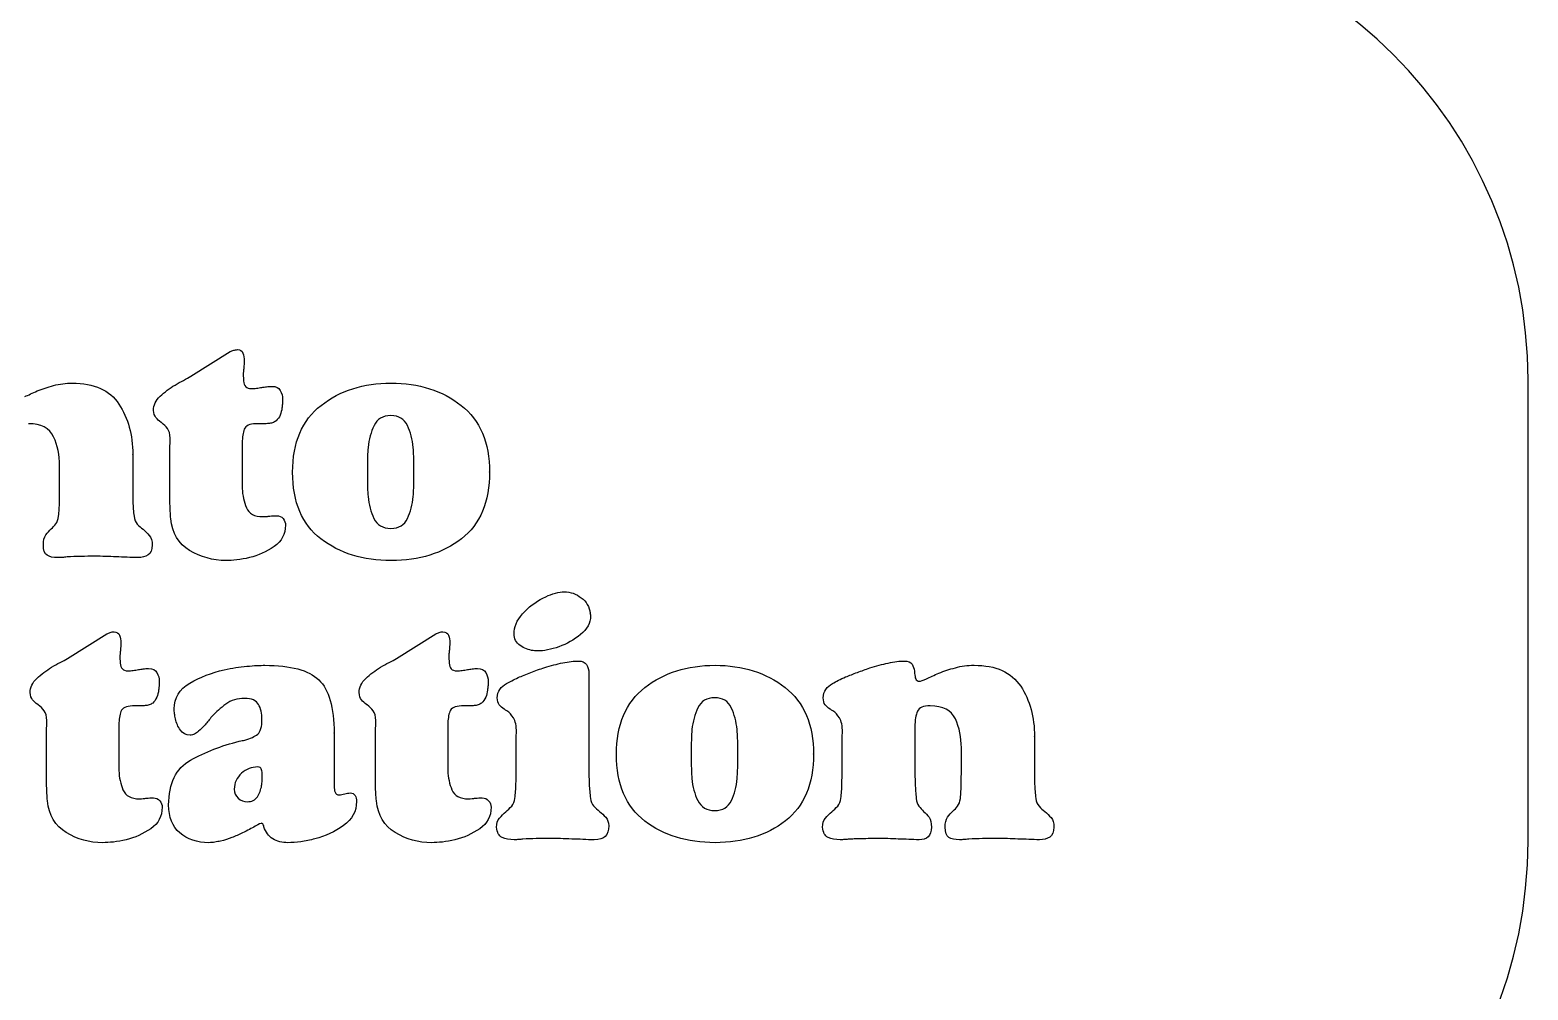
# Model space of a CAD drawing. Extents: x 1489 to 1914, y 371 to 1329.
# Drawn here: x 1694.5 to 1786.7, y 605.4 to 664.5 of the extents above; entities that cross this region are included whole.
import ezdxf

# ---------------------------------------------------------------- set-up
doc = ezdxf.new("R2010")
doc.units = 0
doc.layers.add('G0101', color=7, linetype='CONTINUOUS')

msp = doc.modelspace()

# ---------------------------------------------------------------- linework, layer by layer
at = {"layer": 'G0101', "color": 4}
for points in [[(1704.377057, 643.182884), (1706.797057, 644.702884)], [(1707.597057, 643.262884), (1707.597057, 643.171884)], [(1707.617057, 643.082884), (1707.617057, 642.992884), (1707.617057, 642.901884)], [(1710.017057, 641.762884), (1710.017057, 641.732884), (1710.017057, 641.702884)], [(1709.017057, 640.262884), (1708.877057, 640.262884), (1708.377057, 640.262884)], [(1703.077057, 636.234884), (1703.077057, 638.570884), (1703.097057, 639.369884)], [(1707.537057, 639.086884), (1707.537057, 636.594884), (1707.537057, 636.425884), (1707.537057, 636.276884)], [(1700.796857, 638.393584), (1700.796857, 636.329584)], [(1700.796857, 638.373584), (1700.796857, 638.393584)], [(1696.296858, 636.311584), (1696.296858, 637.675584)], [(1715.236657, 637.762784), (1715.236657, 636.822784)], [(1718.096657, 636.802784), (1718.096657, 637.302784), (1718.096657, 637.782784)], [(1722.756657, 637.282784), (1722.756657, 637.302784)], [(1703.077057, 636.214884), (1703.077057, 636.234884)], [(1728.946457, 628.613284), (1728.946457, 628.553284)], [(1728.946457, 628.593284), (1728.946457, 628.613284)], [(1728.966457, 628.513284), (1728.966457, 628.473284), (1728.966457, 628.433284)], [(1696.787058, 625.813784), (1699.207058, 627.333784)], [(1717.026757, 625.813784), (1719.446757, 627.333784)], [(1724.266457, 627.353284), (1724.266457, 627.403284), (1724.266457, 627.473284)], [(1725.706457, 626.273284), (1725.576457, 626.273284)], [(1700.007057, 625.893784), (1700.007057, 625.802784)], [(1700.027057, 625.713784), (1700.027057, 625.623784), (1700.027057, 625.532784)], [(1720.246757, 625.893784), (1720.246757, 625.802784)], [(1720.266757, 625.713784), (1720.266757, 625.623784), (1720.266757, 625.532784)], [(1748.906356, 625.033484), (1748.906356, 624.963484), (1748.906356, 624.893484)], [(1702.427057, 624.393784), (1702.427057, 624.363784), (1702.427057, 624.333784)], [(1722.666757, 624.393784), (1722.666757, 624.363784), (1722.666757, 624.333784)], [(1728.866457, 624.893284), (1728.866457, 618.961285)], [(1701.427057, 622.893784), (1701.287057, 622.893784), (1700.787057, 622.893784)], [(1721.666757, 622.893784), (1721.526757, 622.893784), (1721.026757, 622.893784)], [(1695.487058, 618.865785), (1695.487058, 621.201784), (1695.507058, 622.000784)], [(1699.947058, 621.717784), (1699.947058, 619.225785), (1699.947058, 619.056785), (1699.947058, 618.907785)], [(1715.726757, 618.865785), (1715.726757, 621.201784), (1715.746757, 622.000784)], [(1720.186757, 621.717784), (1720.186757, 619.225785), (1720.186757, 619.056785), (1720.186757, 618.907785)], [(1748.926356, 621.589484), (1748.926356, 621.028484), (1748.926356, 618.962485)], [(1713.186757, 621.233284), (1713.186757, 618.233285), (1713.186757, 617.953285)], [(1713.186757, 621.213284), (1713.186757, 621.233284)], [(1724.386457, 618.961285), (1724.386457, 621.046284), (1724.406457, 621.246284)], [(1738.026557, 619.433585), (1738.026557, 619.933585), (1738.026557, 620.413584)], [(1744.446356, 618.941485), (1744.446356, 621.046484), (1744.466356, 621.246484)], [(1756.286356, 621.024484), (1756.286356, 618.960485)], [(1756.286356, 621.004484), (1756.286356, 621.024484)], [(1735.166557, 620.393584), (1735.166557, 619.453585)], [(1742.686556, 619.913585), (1742.686556, 619.933585)], [(1751.786356, 618.942485), (1751.786356, 620.306484)], [(1695.487058, 618.845785), (1695.487058, 618.865785)], [(1708.766757, 618.593285), (1708.766757, 618.693285), (1708.766757, 618.753285)], [(1708.766757, 618.573285), (1708.766757, 618.593285)], [(1715.726757, 618.845785), (1715.726757, 618.865785)], [(1724.386457, 618.941285), (1724.386457, 618.961285)]]:
    msp.add_lwpolyline(points, dxfattribs=at)
at = {"layer": 'G0101', "color": 1}
msp.add_lwpolyline([(1786.656555, 614.576385), (1786.656555, 642.959384)], dxfattribs=at)
for points in [[(1786.656555, 642.959384), (1786.656555, 658.604384), (1773.973556, 671.287383), (1758.328556, 671.287383)], [(1758.328556, 586.248385), (1773.973556, 586.248385), (1786.656555, 598.931385), (1786.656555, 614.576385)]]:
    msp.add_open_spline(points, degree=3, dxfattribs=at)
at = {"layer": 'G0101', "color": 4}
for points in [[(1706.797057, 644.702884), (1706.864057, 644.728884), (1706.933057, 644.755884), (1707.007057, 644.782884)], [(1707.007057, 644.782884), (1707.080057, 644.808884), (1707.157057, 644.822884), (1707.237057, 644.822884)], [(1707.237057, 644.822884), (1707.410057, 644.822884), (1707.524057, 644.751884), (1707.577057, 644.609884)], [(1707.577057, 644.609884), (1707.630057, 644.467884), (1707.657057, 644.309884), (1707.657057, 644.133884)], [(1707.607057, 643.474884), (1707.600057, 643.400884), (1707.597057, 643.329884), (1707.597057, 643.262884)], [(1707.637057, 643.707884), (1707.624057, 643.626884), (1707.614057, 643.548884), (1707.607057, 643.474884)], [(1707.647057, 643.920884), (1707.640057, 643.846884), (1707.637057, 643.775884), (1707.637057, 643.707884)], [(1707.657057, 644.133884), (1707.657057, 644.066884), (1707.654057, 643.994884), (1707.647057, 643.920884)], [(1694.916858, 642.282584), (1695.223858, 642.402584), (1695.559858, 642.512584), (1695.926858, 642.612584)], [(1695.926858, 642.612584), (1696.293858, 642.712584), (1696.676858, 642.762584), (1697.076858, 642.762584)], [(1697.076858, 642.762584), (1698.423858, 642.762584), (1699.379858, 642.331584), (1699.946858, 641.469584)], [(1702.487057, 641.954884), (1702.760057, 642.213884), (1703.064057, 642.443884), (1703.397057, 642.643884)], [(1703.397057, 642.643884), (1703.570057, 642.749884), (1703.744057, 642.845884), (1703.917057, 642.932884)], [(1703.917057, 642.932884), (1704.090057, 643.019884), (1704.244057, 643.102884), (1704.377057, 643.182884)], [(1707.597057, 643.171884), (1707.597057, 643.138884), (1707.604057, 643.108884), (1707.617057, 643.082884)], [(1707.617057, 642.901884), (1707.630057, 642.742884), (1707.674057, 642.622884), (1707.747057, 642.542884)], [(1707.747057, 642.542884), (1707.820057, 642.462884), (1707.937057, 642.421884), (1708.097057, 642.421884)], [(1708.737057, 642.502884), (1708.830057, 642.515884), (1708.930057, 642.528884), (1709.037057, 642.542884)], [(1709.037057, 642.542884), (1709.144057, 642.555884), (1709.250057, 642.562884), (1709.357057, 642.562884)], [(1709.357057, 642.562884), (1709.610057, 642.562884), (1709.784057, 642.478884), (1709.877057, 642.312884)], [(1712.386657, 641.392784), (1713.553657, 642.305784), (1714.990657, 642.762784), (1716.696657, 642.762784)], [(1716.696657, 642.762784), (1718.403657, 642.762784), (1719.839657, 642.305784), (1721.006657, 641.392784)], [(1694.156858, 641.932584), (1694.369858, 642.032584), (1694.623858, 642.148584), (1694.916858, 642.282584)], [(1702.077057, 641.086884), (1702.077057, 641.405884), (1702.214057, 641.694884), (1702.487057, 641.954884)], [(1708.097057, 642.421884), (1708.203057, 642.421884), (1708.310057, 642.428884), (1708.417057, 642.442884)], [(1708.417057, 642.442884), (1708.524057, 642.455884), (1708.630057, 642.475884), (1708.737057, 642.502884)], [(1709.877057, 642.312884), (1709.970057, 642.145884), (1710.017057, 641.962884), (1710.017057, 641.762884)], [(1710.017057, 641.702884), (1710.017057, 641.623884), (1710.014057, 641.544884), (1710.007057, 641.465884)], [(1699.946858, 641.469584), (1700.513857, 640.607584), (1700.796857, 639.576584), (1700.796857, 638.373584)], [(1702.227057, 640.636884), (1702.140057, 640.736884), (1702.091057, 640.886884), (1702.077057, 641.086884)], [(1709.867057, 640.794884), (1709.807057, 640.650884), (1709.723057, 640.531884), (1709.617057, 640.439884)], [(1709.977057, 641.228884), (1709.964057, 641.084884), (1709.927057, 640.939884), (1709.867057, 640.794884)], [(1710.007057, 641.465884), (1710.000057, 641.386884), (1709.990057, 641.307884), (1709.977057, 641.228884)], [(1710.636657, 637.282784), (1710.636657, 639.108784), (1711.220657, 640.478784), (1712.386657, 641.392784)], [(1716.676657, 640.762784), (1716.183657, 640.762784), (1715.839657, 640.558784), (1715.646657, 640.152784)], [(1717.696657, 640.152784), (1717.510657, 640.558784), (1717.169657, 640.762784), (1716.676657, 640.762784)], [(1721.006657, 641.392784), (1722.173657, 640.478784), (1722.756657, 639.108784), (1722.756657, 637.282784)], [(1695.926858, 639.460584), (1695.679858, 639.995584), (1695.163858, 640.262584), (1694.376858, 640.262584)], [(1702.537057, 640.347884), (1702.417057, 640.440884), (1702.314057, 640.536884), (1702.227057, 640.636884)], [(1702.577057, 640.327884), (1702.564057, 640.327884), (1702.550057, 640.333884), (1702.537057, 640.347884)], [(1702.937057, 639.967884), (1702.830057, 640.100884), (1702.710057, 640.220884), (1702.577057, 640.327884)], [(1703.097057, 639.369884), (1703.097057, 639.634884), (1703.044057, 639.834884), (1702.937057, 639.967884)], [(1707.657057, 639.922884), (1707.577057, 639.710884), (1707.537057, 639.431884), (1707.537057, 639.086884)], [(1708.377057, 640.262884), (1707.977057, 640.248884), (1707.737057, 640.135884), (1707.657057, 639.922884)], [(1709.157057, 640.281884), (1709.117057, 640.268884), (1709.070057, 640.262884), (1709.017057, 640.262884)], [(1709.397057, 640.321884), (1709.317057, 640.295884), (1709.237057, 640.281884), (1709.157057, 640.281884)], [(1709.617057, 640.439884), (1709.550057, 640.387884), (1709.477057, 640.347884), (1709.397057, 640.321884)], [(1715.646657, 640.152784), (1715.453657, 639.745784), (1715.329657, 639.295784), (1715.276657, 638.802784)], [(1718.056657, 638.802784), (1718.003657, 639.295784), (1717.883657, 639.745784), (1717.696657, 640.152784)], [(1696.296858, 637.675584), (1696.296858, 638.330584), (1696.173858, 638.925584), (1695.926858, 639.460584)], [(1715.246657, 638.262784), (1715.240657, 638.088784), (1715.236657, 637.922784), (1715.236657, 637.762784)], [(1715.276657, 638.802784), (1715.263657, 638.615784), (1715.253657, 638.435784), (1715.246657, 638.262784)], [(1718.086657, 638.262784), (1718.079657, 638.435784), (1718.069657, 638.615784), (1718.056657, 638.802784)], [(1718.096657, 637.782784), (1718.096657, 637.928784), (1718.093657, 638.088784), (1718.086657, 638.262784)], [(1712.376657, 633.172784), (1711.216657, 634.058784), (1710.636657, 635.428784), (1710.636657, 637.282784)], [(1722.756657, 637.302784), (1722.756657, 635.449784), (1722.179657, 634.075784), (1721.026657, 633.182784)], [(1696.286858, 635.439584), (1696.293858, 635.726584), (1696.296858, 636.017584), (1696.296858, 636.311584)], [(1700.796857, 636.329584), (1700.796857, 636.022584), (1700.799857, 635.725584), (1700.806857, 635.437584)], [(1703.087057, 635.325884), (1703.080057, 635.625884), (1703.077057, 635.921884), (1703.077057, 636.214884)], [(1707.537057, 636.276884), (1707.550057, 635.850884), (1707.634057, 635.455884), (1707.787057, 635.090884)], [(1715.236657, 636.822784), (1715.236657, 636.648784), (1715.240657, 636.475784), (1715.246657, 636.302784)], [(1715.246657, 636.302784), (1715.253657, 636.128784), (1715.263657, 635.955784), (1715.276657, 635.782784)], [(1718.056657, 635.782784), (1718.069657, 635.955784), (1718.079657, 636.128784), (1718.086657, 636.302784)], [(1718.086657, 636.302784), (1718.093657, 636.475784), (1718.096657, 636.642784), (1718.096657, 636.802784)], [(1696.236858, 634.567584), (1696.263858, 634.861584), (1696.279858, 635.151584), (1696.286858, 635.439584)], [(1700.806857, 635.437584), (1700.813857, 635.150584), (1700.836857, 634.859584), (1700.876857, 634.565584)], [(1703.137057, 634.417884), (1703.110057, 634.723884), (1703.094057, 635.026884), (1703.087057, 635.325884)], [(1715.276657, 635.782784), (1715.316657, 635.288784), (1715.436657, 634.838784), (1715.636657, 634.432784)], [(1717.706657, 634.432784), (1717.899657, 634.838784), (1718.016657, 635.288784), (1718.056657, 635.782784)], [(1696.066858, 634.096584), (1696.153858, 634.209584), (1696.210858, 634.366584), (1696.236858, 634.567584)], [(1700.876857, 634.565584), (1700.903857, 634.365584), (1700.969857, 634.205584), (1701.076857, 634.084584)], [(1704.297057, 632.461884), (1703.617057, 632.873884), (1703.230057, 633.525884), (1703.137057, 634.417884)], [(1707.787057, 635.090884), (1707.940057, 634.724884), (1708.284057, 634.542884), (1708.817057, 634.542884)], [(1708.817057, 634.542884), (1708.884057, 634.542884), (1708.953057, 634.545884), (1709.027057, 634.552884)], [(1709.027057, 634.552884), (1709.100057, 634.558884), (1709.170057, 634.568884), (1709.237057, 634.582884)], [(1709.237057, 634.582884), (1709.304057, 634.582884), (1709.374057, 634.585884), (1709.447057, 634.592884)], [(1709.447057, 634.592884), (1709.520057, 634.598884), (1709.590057, 634.602884), (1709.657057, 634.602884)], [(1709.657057, 634.602884), (1709.817057, 634.602884), (1709.947057, 634.542884), (1710.047057, 634.422884)], [(1710.047057, 634.422884), (1710.147057, 634.302884), (1710.197057, 634.168884), (1710.197057, 634.022884)], [(1715.636657, 634.432784), (1715.836657, 634.025784), (1716.183657, 633.822784), (1716.676657, 633.822784)], [(1716.676657, 633.822784), (1717.169657, 633.822784), (1717.513657, 634.025784), (1717.706657, 634.432784)], [(1695.296858, 632.802584), (1695.296858, 633.069584), (1695.346858, 633.273584), (1695.446858, 633.414584)], [(1695.446858, 633.414584), (1695.546858, 633.554584), (1695.656858, 633.678584), (1695.776858, 633.785584)], [(1695.776858, 633.785584), (1695.883858, 633.878584), (1695.980858, 633.982584), (1696.066858, 634.096584)], [(1701.076857, 634.084584), (1701.183857, 633.964584), (1701.303857, 633.857584), (1701.436857, 633.764584)], [(1701.436857, 633.764584), (1701.569857, 633.643584), (1701.696857, 633.517584), (1701.816857, 633.383584)], [(1701.816857, 633.383584), (1701.936857, 633.249584), (1701.996857, 633.056584), (1701.996857, 632.802584)], [(1710.197057, 634.022884), (1710.197057, 633.462884), (1709.964057, 633.022884), (1709.497057, 632.702884)], [(1695.526858, 632.162584), (1695.373858, 632.255584), (1695.296858, 632.469584), (1695.296858, 632.802584)], [(1701.996857, 632.802584), (1701.983857, 632.495584), (1701.896857, 632.289584), (1701.736857, 632.182584)], [(1706.537057, 631.842884), (1705.723057, 631.842884), (1704.977057, 632.048884), (1704.297057, 632.461884)], [(1709.497057, 632.702884), (1709.030057, 632.381884), (1708.524057, 632.155884), (1707.977057, 632.022884)], [(1716.696657, 631.842784), (1714.976657, 631.842784), (1713.536657, 632.285784), (1712.376657, 633.172784)], [(1721.026657, 633.182784), (1719.873657, 632.288784), (1718.429657, 631.842784), (1716.696657, 631.842784)], [(1696.176858, 632.022584), (1695.896858, 632.022584), (1695.679858, 632.069584), (1695.526858, 632.162584)], [(1696.456858, 632.032584), (1696.363858, 632.025584), (1696.269858, 632.022584), (1696.176858, 632.022584)], [(1696.756858, 632.062584), (1696.650858, 632.049584), (1696.549858, 632.039584), (1696.456858, 632.032584)], [(1697.606858, 632.092584), (1697.319858, 632.085584), (1697.036858, 632.076584), (1696.756858, 632.062584)], [(1698.456858, 632.102584), (1698.176858, 632.102584), (1697.893858, 632.099584), (1697.606858, 632.092584)], [(1699.126858, 632.092584), (1698.906858, 632.099584), (1698.683858, 632.102584), (1698.456858, 632.102584)], [(1699.776858, 632.062584), (1699.563858, 632.076584), (1699.346858, 632.085584), (1699.126858, 632.092584)], [(1700.446857, 632.042584), (1700.226857, 632.056584), (1700.003857, 632.062584), (1699.776858, 632.062584)], [(1701.096857, 632.022584), (1700.883857, 632.022584), (1700.666857, 632.029584), (1700.446857, 632.042584)], [(1701.736857, 632.182584), (1701.576857, 632.076584), (1701.363857, 632.022584), (1701.096857, 632.022584)], [(1707.207057, 631.881884), (1706.960057, 631.855884), (1706.737057, 631.842884), (1706.537057, 631.842884)], [(1707.977057, 632.022884), (1707.710057, 631.955884), (1707.453057, 631.908884), (1707.207057, 631.881884)], [(1726.206457, 629.613284), (1726.406457, 629.706284), (1726.606457, 629.780284), (1726.806457, 629.833284)], [(1726.806457, 629.833284), (1727.006457, 629.886284), (1727.186457, 629.913284), (1727.346457, 629.913284)], [(1727.346457, 629.913284), (1727.733457, 629.913284), (1728.083457, 629.793284), (1728.396457, 629.553284)], [(1724.266457, 627.473284), (1724.306457, 627.900284), (1724.523457, 628.310284), (1724.916457, 628.703284)], [(1724.916457, 628.703284), (1725.309457, 629.096284), (1725.739457, 629.400284), (1726.206457, 629.613284)], [(1728.396457, 629.553284), (1728.709457, 629.313284), (1728.893457, 628.993284), (1728.946457, 628.593284)], [(1728.966457, 628.433284), (1728.966457, 627.993284), (1728.762457, 627.610284), (1728.356457, 627.283284)], [(1728.946457, 628.553284), (1728.946457, 628.540284), (1728.952457, 628.526284), (1728.966457, 628.513284)], [(1699.207058, 627.333784), (1699.274058, 627.359784), (1699.343058, 627.386784), (1699.417058, 627.413784)], [(1699.417058, 627.413784), (1699.490058, 627.439784), (1699.567058, 627.453784), (1699.647058, 627.453784)], [(1699.647058, 627.453784), (1699.820058, 627.453784), (1699.934058, 627.382784), (1699.987058, 627.240784)], [(1699.987058, 627.240784), (1700.040057, 627.098784), (1700.067057, 626.940784), (1700.067057, 626.764784)], [(1719.446757, 627.333784), (1719.513757, 627.359784), (1719.582757, 627.386784), (1719.656757, 627.413784)], [(1719.656757, 627.413784), (1719.729757, 627.439784), (1719.806757, 627.453784), (1719.886757, 627.453784)], [(1719.886757, 627.453784), (1720.059757, 627.453784), (1720.173757, 627.382784), (1720.226757, 627.240784)], [(1720.226757, 627.240784), (1720.279757, 627.098784), (1720.306757, 626.940784), (1720.306757, 626.764784)], [(1724.636457, 626.613284), (1724.389457, 626.786284), (1724.266457, 627.033284), (1724.266457, 627.353284)], [(1728.356457, 627.283284), (1727.949457, 626.956284), (1727.506457, 626.706284), (1727.026457, 626.533284)], [(1700.017057, 626.105784), (1700.010057, 626.031784), (1700.007057, 625.960784), (1700.007057, 625.893784)], [(1700.047057, 626.338784), (1700.034057, 626.257784), (1700.024057, 626.179784), (1700.017057, 626.105784)], [(1700.057057, 626.551784), (1700.050057, 626.477784), (1700.047057, 626.406784), (1700.047057, 626.338784)], [(1700.067057, 626.764784), (1700.067057, 626.697784), (1700.064057, 626.625784), (1700.057057, 626.551784)], [(1720.256757, 626.105784), (1720.249757, 626.031784), (1720.246757, 625.960784), (1720.246757, 625.893784)], [(1720.286757, 626.338784), (1720.273757, 626.257784), (1720.263757, 626.179784), (1720.256757, 626.105784)], [(1720.296757, 626.551784), (1720.289757, 626.477784), (1720.286757, 626.406784), (1720.286757, 626.338784)], [(1720.306757, 626.764784), (1720.306757, 626.697784), (1720.303757, 626.625784), (1720.296757, 626.551784)], [(1725.446457, 626.293284), (1725.153457, 626.333284), (1724.883457, 626.440284), (1724.636457, 626.613284)], [(1725.576457, 626.273284), (1725.529457, 626.273284), (1725.486457, 626.280284), (1725.446457, 626.293284)], [(1726.326457, 626.343284), (1726.099457, 626.296284), (1725.893457, 626.273284), (1725.706457, 626.273284)], [(1727.026457, 626.533284), (1726.786457, 626.453284), (1726.552457, 626.390284), (1726.326457, 626.343284)], [(1694.897058, 624.585784), (1695.170058, 624.844784), (1695.474058, 625.074784), (1695.807058, 625.274784)], [(1695.807058, 625.274784), (1695.980058, 625.380784), (1696.154058, 625.476784), (1696.327058, 625.563784)], [(1696.327058, 625.563784), (1696.500058, 625.650784), (1696.654058, 625.733784), (1696.787058, 625.813784)], [(1700.007057, 625.802784), (1700.007057, 625.769784), (1700.014057, 625.739784), (1700.027057, 625.713784)], [(1700.027057, 625.532784), (1700.040057, 625.373784), (1700.084057, 625.253784), (1700.157057, 625.173784)], [(1700.157057, 625.173784), (1700.230057, 625.093784), (1700.347057, 625.052784), (1700.507057, 625.052784)], [(1700.507057, 625.052784), (1700.613057, 625.052784), (1700.720057, 625.059784), (1700.827057, 625.073784)], [(1700.827057, 625.073784), (1700.934057, 625.086784), (1701.040057, 625.106784), (1701.147057, 625.133784)], [(1701.147057, 625.133784), (1701.240057, 625.146784), (1701.340057, 625.159784), (1701.447057, 625.173784)], [(1701.447057, 625.173784), (1701.554057, 625.186784), (1701.660057, 625.193784), (1701.767057, 625.193784)], [(1701.767057, 625.193784), (1702.020057, 625.193784), (1702.194057, 625.109784), (1702.287057, 624.943784)], [(1704.306757, 624.293284), (1704.946757, 624.666284), (1705.653757, 624.940284), (1706.426757, 625.113284)], [(1706.426757, 625.113284), (1706.906757, 625.219284), (1707.369757, 625.293284), (1707.816757, 625.333284)], [(1707.816757, 625.333284), (1708.263757, 625.373284), (1708.633757, 625.393284), (1708.926757, 625.393284)], [(1708.926757, 625.393284), (1710.513757, 625.393284), (1711.619757, 625.093284), (1712.246757, 624.493284)], [(1715.136757, 624.585784), (1715.409757, 624.844784), (1715.713757, 625.074784), (1716.046757, 625.274784)], [(1716.046757, 625.274784), (1716.219757, 625.380784), (1716.393757, 625.476784), (1716.566757, 625.563784)], [(1716.566757, 625.563784), (1716.739757, 625.650784), (1716.893757, 625.733784), (1717.026757, 625.813784)], [(1720.246757, 625.802784), (1720.246757, 625.769784), (1720.253757, 625.739784), (1720.266757, 625.713784)], [(1720.266757, 625.532784), (1720.279757, 625.373784), (1720.323757, 625.253784), (1720.396757, 625.173784)], [(1720.396757, 625.173784), (1720.469757, 625.093784), (1720.586757, 625.052784), (1720.746757, 625.052784)], [(1720.746757, 625.052784), (1720.852757, 625.052784), (1720.959757, 625.059784), (1721.066757, 625.073784)], [(1721.066757, 625.073784), (1721.173757, 625.086784), (1721.279757, 625.106784), (1721.386757, 625.133784)], [(1721.386757, 625.133784), (1721.479757, 625.146784), (1721.579757, 625.159784), (1721.686757, 625.173784)], [(1721.686757, 625.173784), (1721.793757, 625.186784), (1721.899757, 625.193784), (1722.006757, 625.193784)], [(1722.006757, 625.193784), (1722.259757, 625.193784), (1722.433757, 625.109784), (1722.526757, 624.943784)], [(1725.286457, 624.953284), (1725.566457, 625.060284), (1725.853457, 625.160284), (1726.146457, 625.253284)], [(1726.146457, 625.253284), (1726.519457, 625.373284), (1726.889457, 625.469284), (1727.256457, 625.543284)], [(1727.256457, 625.543284), (1727.623457, 625.616284), (1727.946457, 625.653284), (1728.226457, 625.653284)], [(1728.226457, 625.653284), (1728.452457, 625.653284), (1728.616457, 625.580284), (1728.716457, 625.433284)], [(1728.716457, 625.433284), (1728.816457, 625.286284), (1728.866457, 625.106284), (1728.866457, 624.893284)], [(1732.316557, 624.023584), (1733.483557, 624.936584), (1734.920557, 625.393584), (1736.626557, 625.393584)], [(1736.626557, 625.393584), (1738.333557, 625.393584), (1739.769557, 624.936584), (1740.936556, 624.023584)], [(1745.386356, 624.953484), (1745.640356, 625.046484), (1745.893356, 625.140484), (1746.146356, 625.233484)], [(1746.146356, 625.233484), (1746.533356, 625.353484), (1746.913356, 625.453484), (1747.286356, 625.533484)], [(1747.286356, 625.533484), (1747.660356, 625.613484), (1747.986356, 625.653484), (1748.266356, 625.653484)], [(1748.266356, 625.653484), (1748.519356, 625.653484), (1748.683356, 625.589484), (1748.756356, 625.463484)], [(1748.756356, 625.463484), (1748.829356, 625.336484), (1748.879356, 625.193484), (1748.906356, 625.033484)], [(1750.406356, 624.913484), (1750.713356, 625.033484), (1751.049356, 625.143484), (1751.416356, 625.243484)], [(1751.416356, 625.243484), (1751.783356, 625.343484), (1752.166356, 625.393484), (1752.566356, 625.393484)], [(1752.566356, 625.393484), (1753.913356, 625.393484), (1754.869356, 624.962484), (1755.436356, 624.100484)], [(1694.487058, 623.717784), (1694.487058, 624.036784), (1694.624058, 624.325784), (1694.897058, 624.585784)], [(1702.287057, 624.943784), (1702.380057, 624.776784), (1702.427057, 624.593784), (1702.427057, 624.393784)], [(1702.417057, 624.096784), (1702.410057, 624.017784), (1702.400057, 623.938784), (1702.387057, 623.859784)], [(1702.427057, 624.333784), (1702.427057, 624.254784), (1702.424057, 624.175784), (1702.417057, 624.096784)], [(1703.346757, 622.713284), (1703.346757, 623.393284), (1703.666757, 623.920284), (1704.306757, 624.293284)], [(1712.246757, 624.493284), (1712.872757, 623.893284), (1713.186757, 622.800284), (1713.186757, 621.213284)], [(1714.726757, 623.717784), (1714.726757, 624.036784), (1714.863757, 624.325784), (1715.136757, 624.585784)], [(1722.526757, 624.943784), (1722.619757, 624.776784), (1722.666757, 624.593784), (1722.666757, 624.393784)], [(1722.656757, 624.096784), (1722.649757, 624.017784), (1722.639757, 623.938784), (1722.626757, 623.859784)], [(1722.666757, 624.333784), (1722.666757, 624.254784), (1722.663757, 624.175784), (1722.656757, 624.096784)], [(1723.386457, 623.912284), (1723.492457, 624.059284), (1723.626457, 624.179284), (1723.786457, 624.273284)], [(1723.786457, 624.273284), (1723.893457, 624.326284), (1724.006457, 624.383284), (1724.126457, 624.443284)], [(1724.126457, 624.443284), (1724.246457, 624.503284), (1724.373457, 624.566284), (1724.506457, 624.633284)], [(1724.506457, 624.633284), (1724.746457, 624.739284), (1725.006457, 624.846284), (1725.286457, 624.953284)], [(1743.446356, 623.912484), (1743.553356, 624.059484), (1743.686356, 624.179484), (1743.846356, 624.273484)], [(1743.846356, 624.273484), (1743.966356, 624.339484), (1744.093356, 624.406484), (1744.226356, 624.473484)], [(1744.226356, 624.473484), (1744.359356, 624.540484), (1744.506356, 624.606484), (1744.666356, 624.673484)], [(1744.666356, 624.673484), (1744.893356, 624.766484), (1745.133356, 624.859484), (1745.386356, 624.953484)], [(1748.906356, 624.893484), (1748.919356, 624.759484), (1748.943356, 624.646484), (1748.976356, 624.553484)], [(1748.976356, 624.553484), (1749.009356, 624.460484), (1749.086356, 624.413484), (1749.206356, 624.413484)], [(1749.206356, 624.413484), (1749.286356, 624.413484), (1749.433356, 624.463484), (1749.646356, 624.563484)], [(1749.646356, 624.563484), (1749.859356, 624.663484), (1750.113356, 624.779484), (1750.406356, 624.913484)], [(1755.436356, 624.100484), (1756.003356, 623.238484), (1756.286356, 622.207484), (1756.286356, 621.004484)], [(1694.637058, 623.267784), (1694.550058, 623.367784), (1694.501058, 623.517784), (1694.487058, 623.717784)], [(1694.947058, 622.978784), (1694.827058, 623.071784), (1694.724058, 623.167784), (1694.637058, 623.267784)], [(1702.277057, 623.425784), (1702.217057, 623.281784), (1702.133057, 623.162784), (1702.027057, 623.070784)], [(1702.387057, 623.859784), (1702.374057, 623.715784), (1702.337057, 623.570784), (1702.277057, 623.425784)], [(1707.686757, 623.353284), (1707.232757, 623.353284), (1706.846757, 623.236284), (1706.526757, 623.003284)], [(1708.536757, 622.983284), (1708.396757, 623.230284), (1708.113757, 623.353284), (1707.686757, 623.353284)], [(1714.876757, 623.267784), (1714.789757, 623.367784), (1714.740757, 623.517784), (1714.726757, 623.717784)], [(1715.186757, 622.978784), (1715.066757, 623.071784), (1714.963757, 623.167784), (1714.876757, 623.267784)], [(1722.516757, 623.425784), (1722.456757, 623.281784), (1722.372757, 623.162784), (1722.266757, 623.070784)], [(1722.626757, 623.859784), (1722.613757, 623.715784), (1722.576757, 623.570784), (1722.516757, 623.425784)], [(1723.226457, 623.391284), (1723.226457, 623.592284), (1723.279457, 623.765284), (1723.386457, 623.912284)], [(1723.346457, 622.960284), (1723.266457, 623.060284), (1723.226457, 623.204284), (1723.226457, 623.391284)], [(1730.566557, 619.913585), (1730.566557, 621.739584), (1731.150557, 623.109584), (1732.316557, 624.023584)], [(1736.606557, 623.393584), (1736.113557, 623.393584), (1735.769557, 623.189584), (1735.576557, 622.783584)], [(1737.626557, 622.783584), (1737.440557, 623.189584), (1737.099557, 623.393584), (1736.606557, 623.393584)], [(1740.936556, 624.023584), (1742.103556, 623.109584), (1742.686556, 621.739584), (1742.686556, 619.913585)], [(1743.286356, 623.391484), (1743.286356, 623.591484), (1743.339356, 623.765484), (1743.446356, 623.912484)], [(1743.406356, 622.960484), (1743.326356, 623.060484), (1743.286356, 623.204484), (1743.286356, 623.391484)], [(1694.987058, 622.958784), (1694.974058, 622.958784), (1694.960058, 622.964784), (1694.947058, 622.978784)], [(1695.347058, 622.598784), (1695.240058, 622.731784), (1695.120058, 622.851784), (1694.987058, 622.958784)], [(1695.507058, 622.000784), (1695.507058, 622.265784), (1695.454058, 622.465784), (1695.347058, 622.598784)], [(1700.067057, 622.553784), (1699.987058, 622.341784), (1699.947058, 622.062784), (1699.947058, 621.717784)], [(1700.787057, 622.893784), (1700.387057, 622.879784), (1700.147057, 622.766784), (1700.067057, 622.553784)], [(1701.567057, 622.912784), (1701.527057, 622.899784), (1701.480057, 622.893784), (1701.427057, 622.893784)], [(1701.807057, 622.952784), (1701.727057, 622.926784), (1701.647057, 622.912784), (1701.567057, 622.912784)], [(1702.027057, 623.070784), (1701.960057, 623.018784), (1701.887057, 622.978784), (1701.807057, 622.952784)], [(1703.366757, 622.413284), (1703.352757, 622.520284), (1703.346757, 622.620284), (1703.346757, 622.713284)], [(1703.426757, 622.093284), (1703.399757, 622.200284), (1703.379757, 622.306284), (1703.366757, 622.413284)], [(1706.526757, 623.003284), (1706.206757, 622.770284), (1705.919757, 622.513284), (1705.666757, 622.233284)], [(1708.746757, 622.073284), (1708.746757, 622.433284), (1708.676757, 622.736284), (1708.536757, 622.983284)], [(1715.226757, 622.958784), (1715.213757, 622.958784), (1715.199757, 622.964784), (1715.186757, 622.978784)], [(1715.586757, 622.598784), (1715.479757, 622.731784), (1715.359757, 622.851784), (1715.226757, 622.958784)], [(1715.746757, 622.000784), (1715.746757, 622.265784), (1715.693757, 622.465784), (1715.586757, 622.598784)], [(1720.306757, 622.553784), (1720.226757, 622.341784), (1720.186757, 622.062784), (1720.186757, 621.717784)], [(1721.026757, 622.893784), (1720.626757, 622.879784), (1720.386757, 622.766784), (1720.306757, 622.553784)], [(1721.806757, 622.912784), (1721.766757, 622.899784), (1721.719757, 622.893784), (1721.666757, 622.893784)], [(1722.046757, 622.952784), (1721.966757, 622.926784), (1721.886757, 622.912784), (1721.806757, 622.912784)], [(1722.266757, 623.070784), (1722.199757, 623.018784), (1722.126757, 622.978784), (1722.046757, 622.952784)], [(1723.646457, 622.690284), (1723.526457, 622.770284), (1723.426457, 622.860284), (1723.346457, 622.960284)], [(1723.726457, 622.639284), (1723.699457, 622.659284), (1723.673457, 622.676284), (1723.646457, 622.690284)], [(1723.826457, 622.590284), (1723.786457, 622.602284), (1723.753457, 622.619284), (1723.726457, 622.639284)], [(1724.226457, 622.149284), (1724.106457, 622.335284), (1723.972457, 622.483284), (1723.826457, 622.590284)], [(1735.576557, 622.783584), (1735.383557, 622.376584), (1735.259557, 621.926584), (1735.206557, 621.433584)], [(1737.986557, 621.433584), (1737.933557, 621.926584), (1737.813557, 622.376584), (1737.626557, 622.783584)], [(1743.706356, 622.690484), (1743.586356, 622.770484), (1743.486356, 622.859484), (1743.406356, 622.960484)], [(1743.786356, 622.639484), (1743.759356, 622.659484), (1743.733356, 622.676484), (1743.706356, 622.690484)], [(1743.886356, 622.589484), (1743.846356, 622.602484), (1743.813356, 622.619484), (1743.786356, 622.639484)], [(1744.286356, 622.149484), (1744.166356, 622.335484), (1744.033356, 622.482484), (1743.886356, 622.589484)], [(1749.086356, 622.562484), (1748.979356, 622.341484), (1748.926356, 622.017484), (1748.926356, 621.589484)], [(1749.866356, 622.893484), (1749.453356, 622.893484), (1749.193356, 622.783484), (1749.086356, 622.562484)], [(1751.416356, 622.091484), (1751.169356, 622.626484), (1750.653356, 622.893484), (1749.866356, 622.893484)], [(1703.726757, 621.403284), (1703.579757, 621.610284), (1703.479757, 621.840284), (1703.426757, 622.093284)], [(1704.326757, 621.093284), (1704.073757, 621.093284), (1703.872757, 621.196284), (1703.726757, 621.403284)], [(1704.846757, 621.333284), (1704.766757, 621.253284), (1704.683757, 621.193284), (1704.596757, 621.153284)], [(1705.246757, 621.733284), (1705.113757, 621.573284), (1704.979757, 621.440284), (1704.846757, 621.333284)], [(1705.666757, 622.233284), (1705.519757, 622.060284), (1705.379757, 621.893284), (1705.246757, 621.733284)], [(1708.486757, 621.153284), (1708.659757, 621.300284), (1708.746757, 621.606284), (1708.746757, 622.073284)], [(1724.406457, 621.246284), (1724.406457, 621.661284), (1724.346457, 621.961284), (1724.226457, 622.149284)], [(1735.206557, 621.433584), (1735.193557, 621.246584), (1735.183557, 621.066584), (1735.176557, 620.893584)], [(1738.016557, 620.893584), (1738.009557, 621.066584), (1737.999557, 621.246584), (1737.986557, 621.433584)], [(1744.466356, 621.246484), (1744.466356, 621.661484), (1744.406356, 621.961484), (1744.286356, 622.149484)], [(1751.786356, 620.306484), (1751.786356, 620.961484), (1751.663356, 621.556484), (1751.416356, 622.091484)], [(1704.596757, 621.153284), (1704.509757, 621.113284), (1704.419757, 621.093284), (1704.326757, 621.093284)], [(1704.356757, 619.553285), (1705.256757, 620.060284), (1706.252757, 620.446284), (1707.346757, 620.713284)], [(1707.346757, 620.713284), (1707.412757, 620.726284), (1707.473757, 620.739284), (1707.526757, 620.753284)], [(1707.526757, 620.753284), (1707.579757, 620.766284), (1707.633757, 620.780284), (1707.686757, 620.793284)], [(1707.686757, 620.793284), (1708.046757, 620.886284), (1708.312757, 621.006284), (1708.486757, 621.153284)], [(1735.176557, 620.893584), (1735.170557, 620.719584), (1735.166557, 620.553584), (1735.166557, 620.393584)], [(1738.026557, 620.413584), (1738.026557, 620.559584), (1738.023557, 620.719584), (1738.016557, 620.893584)], [(1703.006757, 616.793285), (1703.006757, 618.126285), (1703.456757, 619.046285), (1704.356757, 619.553285)], [(1732.306557, 615.803585), (1731.146557, 616.689585), (1730.566557, 618.059585), (1730.566557, 619.913585)], [(1742.686556, 619.933585), (1742.686556, 618.080585), (1742.109556, 616.706585), (1740.956556, 615.813585)], [(1695.497058, 617.956785), (1695.490058, 618.256785), (1695.487058, 618.552785), (1695.487058, 618.845785)], [(1699.947058, 618.907785), (1699.960058, 618.481785), (1700.044057, 618.086785), (1700.197057, 617.721785)], [(1707.486757, 618.743285), (1707.193757, 618.483285), (1707.046757, 618.160285), (1707.046757, 617.773285)], [(1708.486757, 619.133285), (1708.113757, 619.133285), (1707.779757, 619.003285), (1707.486757, 618.743285)], [(1708.706757, 619.013285), (1708.679757, 619.093285), (1708.606757, 619.133285), (1708.486757, 619.133285)], [(1708.766757, 618.753285), (1708.752757, 618.846285), (1708.732757, 618.933285), (1708.706757, 619.013285)], [(1708.756757, 618.293285), (1708.763757, 618.400285), (1708.766757, 618.493285), (1708.766757, 618.573285)], [(1715.736757, 617.956785), (1715.729757, 618.256785), (1715.726757, 618.552785), (1715.726757, 618.845785)], [(1720.186757, 618.907785), (1720.199757, 618.481785), (1720.283757, 618.086785), (1720.436757, 617.721785)], [(1724.376457, 618.069285), (1724.383457, 618.356285), (1724.386457, 618.647285), (1724.386457, 618.941285)], [(1728.866457, 618.961285), (1728.866457, 618.653285), (1728.873457, 618.356285), (1728.886457, 618.069285)], [(1735.166557, 619.453585), (1735.166557, 619.279585), (1735.170557, 619.106585), (1735.176557, 618.933585)], [(1735.176557, 618.933585), (1735.183557, 618.759585), (1735.193557, 618.586585), (1735.206557, 618.413585)], [(1737.986557, 618.413585), (1737.999557, 618.586585), (1738.009557, 618.759585), (1738.016557, 618.933585)], [(1738.016557, 618.933585), (1738.023557, 619.106585), (1738.026557, 619.273585), (1738.026557, 619.433585)], [(1744.436356, 618.069485), (1744.443356, 618.356485), (1744.446356, 618.647485), (1744.446356, 618.941485)], [(1748.926356, 618.962485), (1748.926356, 618.655485), (1748.933356, 618.357485), (1748.946356, 618.070485)], [(1751.776356, 618.070485), (1751.783356, 618.357485), (1751.786356, 618.648485), (1751.786356, 618.942485)], [(1756.286356, 618.960485), (1756.286356, 618.653485), (1756.289356, 618.356485), (1756.296356, 618.068485)], [(1695.547058, 617.048785), (1695.520058, 617.354785), (1695.504058, 617.657785), (1695.497058, 617.956785)], [(1700.197057, 617.721785), (1700.350057, 617.355785), (1700.694057, 617.173785), (1701.227057, 617.173785)], [(1707.046757, 617.773285), (1707.046757, 617.546285), (1707.126757, 617.360285), (1707.286757, 617.213285)], [(1708.466757, 617.303285), (1708.599757, 617.510285), (1708.686757, 617.739285), (1708.726757, 617.993285)], [(1708.726757, 617.993285), (1708.739757, 618.086285), (1708.749757, 618.186285), (1708.756757, 618.293285)], [(1713.186757, 617.953285), (1713.186757, 617.806285), (1713.206757, 617.680285), (1713.246757, 617.573285)], [(1715.786757, 617.048785), (1715.759757, 617.354785), (1715.743757, 617.657785), (1715.736757, 617.956785)], [(1720.436757, 617.721785), (1720.589757, 617.355785), (1720.933757, 617.173785), (1721.466757, 617.173785)], [(1724.306457, 617.197285), (1724.346457, 617.491285), (1724.369457, 617.781285), (1724.376457, 618.069285)], [(1728.886457, 618.069285), (1728.899457, 617.781285), (1728.926457, 617.490285), (1728.966457, 617.196285)], [(1735.206557, 618.413585), (1735.246557, 617.919585), (1735.366557, 617.469585), (1735.566557, 617.063585)], [(1737.636557, 617.063585), (1737.829557, 617.469585), (1737.946557, 617.919585), (1737.986557, 618.413585)], [(1744.366356, 617.197485), (1744.406356, 617.491485), (1744.430356, 617.781485), (1744.436356, 618.069485)], [(1748.946356, 618.070485), (1748.959356, 617.782485), (1748.979356, 617.492485), (1749.006356, 617.198485)], [(1751.726356, 617.198485), (1751.753356, 617.492485), (1751.769356, 617.782485), (1751.776356, 618.070485)], [(1756.296356, 618.068485), (1756.303356, 617.781485), (1756.326356, 617.490485), (1756.366356, 617.196485)], [(1696.707058, 615.092785), (1696.027058, 615.504785), (1695.640058, 616.156785), (1695.547058, 617.048785)], [(1701.227057, 617.173785), (1701.294057, 617.173785), (1701.363057, 617.176785), (1701.437057, 617.183785)], [(1701.437057, 617.183785), (1701.510057, 617.189785), (1701.580057, 617.199785), (1701.647057, 617.213785)], [(1701.647057, 617.213785), (1701.714057, 617.213785), (1701.784057, 617.216785), (1701.857057, 617.223785)], [(1701.857057, 617.223785), (1701.930057, 617.229785), (1702.000057, 617.233785), (1702.067057, 617.233785)], [(1702.067057, 617.233785), (1702.227057, 617.233785), (1702.357057, 617.173785), (1702.457057, 617.053785)], [(1702.457057, 617.053785), (1702.557057, 616.933785), (1702.607057, 616.799785), (1702.607057, 616.653785)], [(1703.696757, 615.073285), (1703.236757, 615.473285), (1703.006757, 616.046285), (1703.006757, 616.793285)], [(1707.286757, 617.213285), (1707.446757, 617.066285), (1707.633757, 616.993285), (1707.846757, 616.993285)], [(1707.846757, 616.993285), (1708.126757, 616.993285), (1708.332757, 617.096285), (1708.466757, 617.303285)], [(1713.246757, 617.573285), (1713.286757, 617.466285), (1713.372757, 617.413285), (1713.506757, 617.413285)], [(1713.506757, 617.413285), (1713.559757, 617.413285), (1713.613757, 617.420285), (1713.666757, 617.433285)], [(1713.666757, 617.433285), (1713.719757, 617.446285), (1713.779757, 617.460285), (1713.846757, 617.473285)], [(1714.566757, 617.013285), (1714.566757, 616.400285), (1714.299757, 615.903285), (1713.766757, 615.523285)], [(1713.846757, 617.473285), (1713.899757, 617.486285), (1713.953757, 617.500285), (1714.006757, 617.513285)], [(1714.006757, 617.513285), (1714.059757, 617.526285), (1714.113757, 617.533285), (1714.166757, 617.533285)], [(1714.166757, 617.533285), (1714.312757, 617.533285), (1714.416757, 617.480285), (1714.476757, 617.373285)], [(1714.476757, 617.373285), (1714.536757, 617.266285), (1714.566757, 617.146285), (1714.566757, 617.013285)], [(1716.946757, 615.092785), (1716.266757, 615.504785), (1715.879757, 616.156785), (1715.786757, 617.048785)], [(1721.466757, 617.173785), (1721.533757, 617.173785), (1721.602757, 617.176785), (1721.676757, 617.183785)], [(1721.676757, 617.183785), (1721.749757, 617.189785), (1721.819757, 617.199785), (1721.886757, 617.213785)], [(1721.886757, 617.213785), (1721.953757, 617.213785), (1722.023757, 617.216785), (1722.096757, 617.223785)], [(1722.096757, 617.223785), (1722.169757, 617.229785), (1722.239757, 617.233785), (1722.306757, 617.233785)], [(1722.306757, 617.233785), (1722.466757, 617.233785), (1722.596757, 617.173785), (1722.696757, 617.053785)], [(1722.696757, 617.053785), (1722.796757, 616.933785), (1722.846757, 616.799785), (1722.846757, 616.653785)], [(1723.746457, 616.375285), (1723.879457, 616.482285), (1724.003457, 616.599285), (1724.116457, 616.726285)], [(1724.116457, 616.726285), (1724.229457, 616.853285), (1724.293457, 617.010285), (1724.306457, 617.197285)], [(1728.966457, 617.196285), (1728.979457, 617.009285), (1729.043457, 616.856285), (1729.156457, 616.736285)], [(1729.156457, 616.736285), (1729.269457, 616.615285), (1729.393457, 616.502285), (1729.526457, 616.395285)], [(1735.566557, 617.063585), (1735.766557, 616.656585), (1736.113557, 616.453585), (1736.606557, 616.453585)], [(1736.606557, 616.453585), (1737.099557, 616.453585), (1737.443557, 616.656585), (1737.636557, 617.063585)], [(1743.806356, 616.375485), (1743.939356, 616.482485), (1744.063356, 616.599485), (1744.176356, 616.726485)], [(1744.176356, 616.726485), (1744.289356, 616.853485), (1744.353356, 617.010485), (1744.366356, 617.197485)], [(1749.006356, 617.198485), (1749.033356, 616.997485), (1749.089356, 616.837485), (1749.176356, 616.716485)], [(1749.176356, 616.716485), (1749.263356, 616.596485), (1749.359356, 616.489485), (1749.466356, 616.396485)], [(1751.266356, 616.416485), (1751.373356, 616.509485), (1751.470356, 616.613485), (1751.556356, 616.727485)], [(1751.556356, 616.727485), (1751.643356, 616.840485), (1751.700356, 616.997485), (1751.726356, 617.198485)], [(1756.366356, 617.196485), (1756.393356, 616.996485), (1756.459356, 616.836485), (1756.566356, 616.715485)], [(1756.566356, 616.715485), (1756.673356, 616.595485), (1756.793356, 616.488485), (1756.926356, 616.395485)], [(1702.607057, 616.653785), (1702.607057, 616.093785), (1702.374057, 615.653785), (1701.907057, 615.333785)], [(1722.846757, 616.653785), (1722.846757, 616.093785), (1722.613757, 615.653785), (1722.146757, 615.333785)], [(1723.186457, 615.433285), (1723.186457, 615.660285), (1723.246457, 615.844285), (1723.366457, 615.985285)], [(1723.366457, 615.985285), (1723.486457, 616.125285), (1723.613457, 616.255285), (1723.746457, 616.375285)], [(1729.526457, 616.395285), (1729.659457, 616.288285), (1729.786457, 616.168285), (1729.906457, 616.034285)], [(1729.906457, 616.034285), (1730.026457, 615.900285), (1730.086457, 615.727285), (1730.086457, 615.513285)], [(1736.626557, 614.473585), (1734.906557, 614.473585), (1733.466557, 614.916585), (1732.306557, 615.803585)], [(1740.956556, 615.813585), (1739.803557, 614.919585), (1738.359557, 614.473585), (1736.626557, 614.473585)], [(1743.246356, 615.433485), (1743.246356, 615.660485), (1743.306356, 615.844485), (1743.426356, 615.984485)], [(1743.426356, 615.984485), (1743.546356, 616.125485), (1743.673356, 616.255485), (1743.806356, 616.375485)], [(1749.466356, 616.396485), (1749.586356, 616.289485), (1749.696356, 616.169485), (1749.796356, 616.035485)], [(1749.796356, 616.035485), (1749.896356, 615.901485), (1749.946356, 615.700485), (1749.946356, 615.433485)], [(1750.786356, 615.433485), (1750.786356, 615.700485), (1750.836356, 615.904485), (1750.936356, 616.045485)], [(1750.936356, 616.045485), (1751.036356, 616.185485), (1751.146356, 616.309485), (1751.266356, 616.416485)], [(1756.926356, 616.395485), (1757.059356, 616.274485), (1757.186356, 616.148485), (1757.306356, 616.014485)], [(1757.306356, 616.014485), (1757.426356, 615.880485), (1757.486356, 615.687485), (1757.486356, 615.433485)], [(1698.947058, 614.473785), (1698.133058, 614.473785), (1697.387058, 614.679785), (1696.707058, 615.092785)], [(1701.907057, 615.333785), (1701.440057, 615.012785), (1700.934057, 614.786785), (1700.387057, 614.653785)], [(1705.486757, 614.473285), (1704.752757, 614.473285), (1704.156757, 614.673285), (1703.696757, 615.073285)], [(1707.546757, 615.073285), (1707.332757, 614.966285), (1707.116757, 614.870285), (1706.896757, 614.783285)], [(1708.336757, 615.483285), (1708.116757, 615.356285), (1707.852757, 615.219285), (1707.546757, 615.073285)], [(1708.746757, 615.673285), (1708.693757, 615.673285), (1708.556757, 615.610285), (1708.336757, 615.483285)], [(1708.796757, 615.633285), (1708.776757, 615.660285), (1708.759757, 615.673285), (1708.746757, 615.673285)], [(1708.826757, 615.553285), (1708.826757, 615.580285), (1708.816757, 615.606285), (1708.796757, 615.633285)], [(1708.856757, 615.503285), (1708.849757, 615.523285), (1708.839757, 615.540285), (1708.826757, 615.553285)], [(1708.866757, 615.453285), (1708.866757, 615.466285), (1708.863757, 615.483285), (1708.856757, 615.503285)], [(1709.416757, 614.713285), (1709.156757, 614.873285), (1708.973757, 615.120285), (1708.866757, 615.453285)], [(1713.766757, 615.523285), (1713.232757, 615.143285), (1712.646757, 614.873285), (1712.006757, 614.713285)], [(1719.186757, 614.473785), (1718.372757, 614.473785), (1717.626757, 614.679785), (1716.946757, 615.092785)], [(1722.146757, 615.333785), (1721.679757, 615.012785), (1721.173757, 614.786785), (1720.626757, 614.653785)], [(1723.526457, 614.793285), (1723.326457, 614.886285), (1723.213457, 615.100285), (1723.186457, 615.433285)], [(1730.086457, 615.513285), (1730.086457, 615.219285), (1730.016457, 615.003285), (1729.876457, 614.863285)], [(1743.586356, 614.793485), (1743.386356, 614.886485), (1743.273356, 615.100485), (1743.246356, 615.433485)], [(1749.946356, 615.433485), (1749.946356, 615.153485), (1749.879356, 614.953485), (1749.746356, 614.833485)], [(1751.016356, 614.793485), (1750.863356, 614.886485), (1750.786356, 615.100485), (1750.786356, 615.433485)], [(1757.486356, 615.433485), (1757.473356, 615.126485), (1757.386356, 614.920485), (1757.226356, 614.813485)], [(1699.617058, 614.512785), (1699.370058, 614.486785), (1699.147058, 614.473785), (1698.947058, 614.473785)], [(1700.387057, 614.653785), (1700.120057, 614.586785), (1699.863058, 614.539785), (1699.617058, 614.512785)], [(1705.846757, 614.503285), (1705.726757, 614.483285), (1705.606757, 614.473285), (1705.486757, 614.473285)], [(1706.206757, 614.573285), (1706.086757, 614.547285), (1705.966757, 614.523285), (1705.846757, 614.503285)], [(1706.896757, 614.783285), (1706.676757, 614.697285), (1706.446757, 614.627285), (1706.206757, 614.573285)], [(1710.346757, 614.473285), (1709.986757, 614.473285), (1709.676757, 614.553285), (1709.416757, 614.713285)], [(1711.136757, 614.533285), (1710.849757, 614.493285), (1710.586757, 614.473285), (1710.346757, 614.473285)], [(1712.006757, 614.713285), (1711.712757, 614.633285), (1711.423757, 614.573285), (1711.136757, 614.533285)], [(1719.856757, 614.512785), (1719.609757, 614.486785), (1719.386757, 614.473785), (1719.186757, 614.473785)], [(1720.626757, 614.653785), (1720.359757, 614.586785), (1720.102757, 614.539785), (1719.856757, 614.512785)], [(1724.266457, 614.653285), (1723.972457, 614.653285), (1723.726457, 614.700285), (1723.526457, 614.793285)], [(1724.536457, 614.663285), (1724.449457, 614.656285), (1724.359457, 614.653285), (1724.266457, 614.653285)], [(1724.806457, 614.693285), (1724.713457, 614.680285), (1724.623457, 614.670285), (1724.536457, 614.663285)], [(1725.616457, 614.723285), (1725.342457, 614.717285), (1725.072457, 614.707285), (1724.806457, 614.693285)], [(1726.426457, 614.733285), (1726.159457, 614.733285), (1725.889457, 614.730285), (1725.616457, 614.723285)], [(1727.116457, 614.723285), (1726.883457, 614.730285), (1726.653457, 614.733285), (1726.426457, 614.733285)], [(1727.806457, 614.693285), (1727.579457, 614.707285), (1727.349457, 614.717285), (1727.116457, 614.723285)], [(1728.496457, 614.673285), (1728.262457, 614.687285), (1728.032457, 614.693285), (1727.806457, 614.693285)], [(1729.186457, 614.653285), (1728.959457, 614.653285), (1728.729457, 614.660285), (1728.496457, 614.673285)], [(1729.876457, 614.863285), (1729.736457, 614.723285), (1729.506457, 614.653285), (1729.186457, 614.653285)], [(1744.326356, 614.653485), (1744.033356, 614.653485), (1743.786356, 614.700485), (1743.586356, 614.793485)], [(1744.606356, 614.663485), (1744.513356, 614.656485), (1744.419356, 614.653485), (1744.326356, 614.653485)], [(1744.906356, 614.693485), (1744.799356, 614.680485), (1744.700356, 614.670485), (1744.606356, 614.663485)], [(1745.186356, 614.703485), (1745.093356, 614.696485), (1744.999356, 614.693485), (1744.906356, 614.693485)], [(1745.486356, 614.713485), (1745.379356, 614.713485), (1745.279356, 614.710485), (1745.186356, 614.703485)], [(1746.056356, 614.723485), (1745.863356, 614.716485), (1745.673356, 614.713485), (1745.486356, 614.713485)], [(1746.626356, 614.733485), (1746.439356, 614.733485), (1746.249356, 614.730485), (1746.056356, 614.723485)], [(1747.266356, 614.723485), (1747.053356, 614.730485), (1746.839356, 614.733485), (1746.626356, 614.733485)], [(1747.906356, 614.693485), (1747.693356, 614.707485), (1747.479356, 614.716485), (1747.266356, 614.723485)], [(1748.546356, 614.673485), (1748.333356, 614.687485), (1748.119356, 614.693485), (1747.906356, 614.693485)], [(1749.186356, 614.653485), (1748.973356, 614.653485), (1748.759356, 614.660485), (1748.546356, 614.673485)], [(1749.746356, 614.833485), (1749.613356, 614.713485), (1749.426356, 614.653485), (1749.186356, 614.653485)], [(1751.666356, 614.653485), (1751.386356, 614.653485), (1751.169356, 614.700485), (1751.016356, 614.793485)], [(1751.946356, 614.663485), (1751.853356, 614.656485), (1751.759356, 614.653485), (1751.666356, 614.653485)], [(1752.246356, 614.693485), (1752.140356, 614.680485), (1752.039356, 614.670485), (1751.946356, 614.663485)], [(1753.096356, 614.723485), (1752.809356, 614.716485), (1752.526356, 614.707485), (1752.246356, 614.693485)], [(1753.946356, 614.733485), (1753.666356, 614.733485), (1753.383356, 614.730485), (1753.096356, 614.723485)], [(1754.616356, 614.723485), (1754.396356, 614.730485), (1754.173356, 614.733485), (1753.946356, 614.733485)], [(1755.266356, 614.693485), (1755.053356, 614.707485), (1754.836356, 614.716485), (1754.616356, 614.723485)], [(1755.936356, 614.673485), (1755.716356, 614.687485), (1755.493356, 614.693485), (1755.266356, 614.693485)], [(1756.586356, 614.653485), (1756.373356, 614.653485), (1756.156356, 614.660485), (1755.936356, 614.673485)], [(1757.226356, 614.813485), (1757.066356, 614.707485), (1756.853356, 614.653485), (1756.586356, 614.653485)]]:
    msp.add_open_spline(points, degree=3, dxfattribs=at)

doc.saveas('drawing.dxf')
